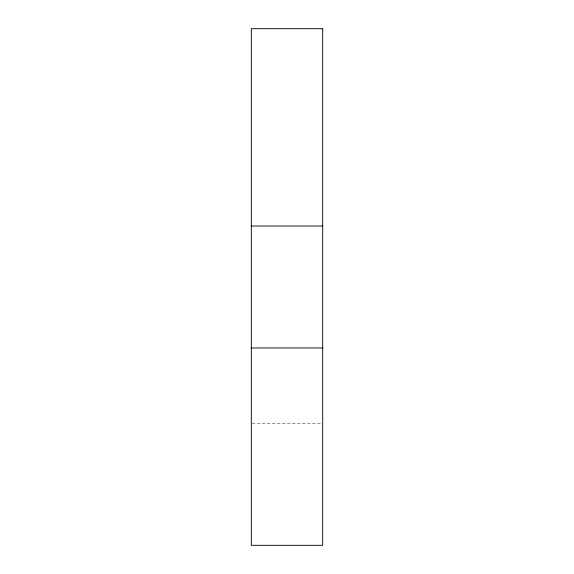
<?xml version="1.0" encoding="UTF-8"?>
<svg xmlns="http://www.w3.org/2000/svg" width="574" height="574" viewBox="0 0 574 574"><rect width="100%" height="100%" fill="white"/><g stroke="black" fill="none" stroke-linecap="round" stroke-linejoin="round"><path stroke-width="0.43" stroke-dasharray="2.87 2.15" d="M252.194 423.347L321.806 423.347"/><path stroke-width="0.86" d="M251.304 226.027L322.696 226.027M251.304 347.973L322.696 347.973M322.696 28.7L251.304 28.7L251.304 545.3L322.696 545.3L322.696 28.7"/></g></svg>
